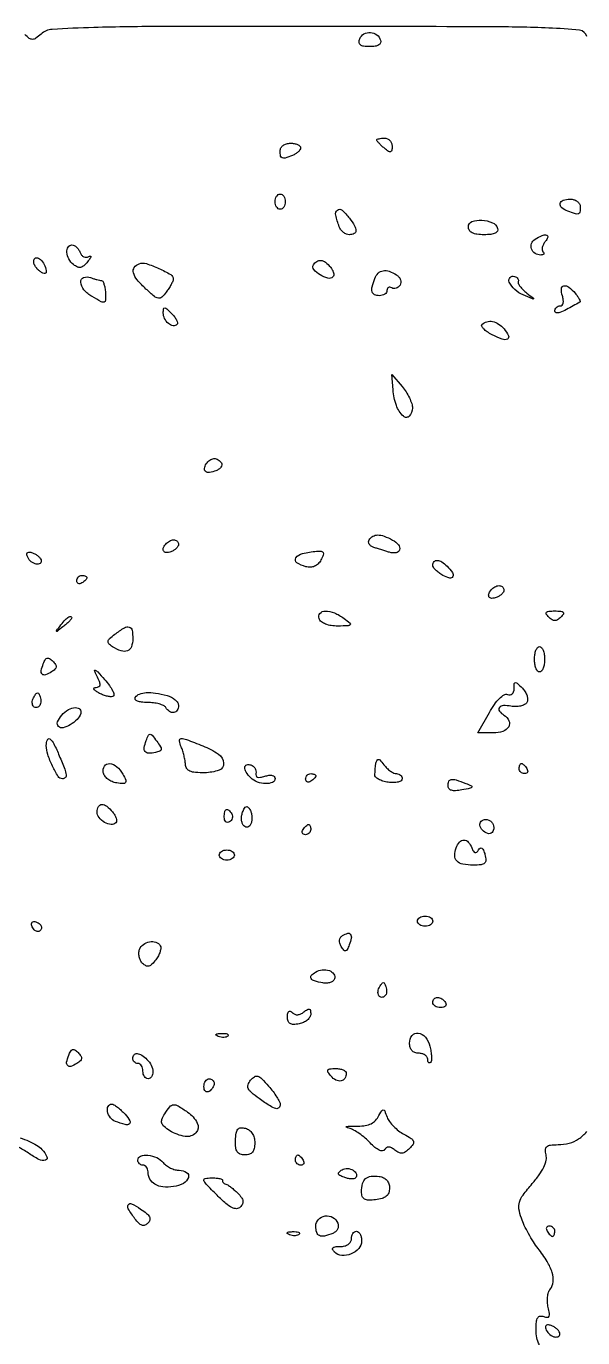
# Model space of a CAD drawing. Extents: x 0 to 4160, y 0 to 3120.
# Drawn here: x 288.1 to 397.5, y 2862.1 to 3120 of the extents above; entities that cross this region are included whole.
import ezdxf

# ---------------------------------------------------------------- set-up
doc = ezdxf.new("R2010")
doc.units = 0

msp = doc.modelspace()

# ---------------------------------------------------------------- linework, layer by layer
for points in [[(4159.499279, 606.274193, 0.000001), (4159.667734, 974.478125, 0.000057)], [(757.647081, 3119.740147, 0.000002), (520.492565, 3119.487217, 0.4139)], [(1964.75, 0.149832, 0.000016), (2717.930904, 0.232101, 0.000028), (3351.473438, 0.357111)], [(398.301344, 3117.95566, 0.310197), (396.860088, 3119.203125, 0.01851), (390.815904, 3119.65644, 0.008663), (379.27795, 3119.893212, 0.000543), (345.233925, 3119.964909, 0.000777), (315.065178, 3119.94879, 0.0064), (301.333048, 3119.744341, 0.008011), (293.160237, 3119.386891, 0.170585), (290.957815, 3118.461823, -0.028406), (289.950752, 3117.649502, -0.148395), (289.283684, 3117.423003, -0.167393), (288.648092, 3117.618933, -0.038686), (287.784796, 3118.358061, 0.174271)], [(414.139754, 3119.745802, 0.000526), (399.475094, 3119.484155, 0.408691)], [(388.963172, 2860.679389, -0.066626), (388.475414, 2862.067971, -0.052556), (388.31665, 2863.654659, -0.02185), (388.39184, 2865.18847, -0.109646), (388.653352, 2866.001796, -0.229779), (389.124126, 2866.31671, -0.126737), (389.827406, 2866.235989, 0.072119), (390.526179, 2866.077954, 0.308022), (390.878361, 2866.279212, 0.15741), (390.959027, 2866.844405, 0.021325), (390.702591, 2868.029294, -0.048596), (390.542863, 2869.02754, -0.044415), (390.571226, 2870.069106, -0.047259), (390.769865, 2870.999036, -0.097263), (391.124469, 2871.649976, 0.157205), (391.684072, 2873.047522, 0.09091), (391.479226, 2874.86375, 0.06346), (390.491901, 2877.072371, 0.030031), (388.708785, 2879.63902, -0.02447), (387.784733, 2880.938062, -0.015597), (386.83403, 2882.530674, -0.015669), (385.99747, 2884.154793, -0.027938), (385.428339, 2885.545497, -0.041673), (384.952547, 2887.414408, -0.118178), (385.04503, 2888.747272, -0.086348), (385.759648, 2890.130685, -0.015935), (387.573013, 2892.36878, 0.023624), (388.929833, 2894.097047, 0.043428), (389.835834, 2895.63792, 0.055754), (390.296264, 2896.967641, 0.120002), (390.278043, 2898.044766, -0.064167), (390.149273, 2899.04829, -0.220857), (390.4191, 2899.628538, -0.147896), (391.138036, 2899.938556, -0.025598), (392.633369, 2900.031803, 0.061985), (394.832872, 2900.330344, 0.081548), (396.67795, 2901.157528, 0.07488), (398.272824, 2902.595393, 0.043736)], [(286.827394, 2901.349127, -0.032177), (288.57194, 2900.71896, -0.033534), (290.097473, 2899.928604, -0.069039), (291.138402, 2899.081818, -0.06951), (292.128735, 2897.668568, -0.478665), (291.829123, 2896.99844, -0.184364), (290.540653, 2897.137021, -0.034669), (288.472506, 2898.379789, 0.048009), (286.366126, 2899.570356, 0.072734)]]:
    msp.add_lwpolyline(points, format="xyb")
for points in [[(357.750467, 3117.25, -0.181034), (357.731522, 3116.735053, -0.162999), (357.37908, 3116.331683, -0.095233), (356.662822, 3116.078616, -0.037451), (355.614718, 3116, -0.03049), (354.406306, 3116.073758, -0.137743), (353.760503, 3116.343522, -0.226791), (353.526046, 3116.822377, -0.094197), (353.657212, 3117.549092, -0.173757), (354.457583, 3118.479349, -0.148367), (355.725719, 3118.76512, -0.141168), (356.986166, 3118.300127, -0.155095)], [(342, 3096.106989, -0.144282), (341.886229, 3095.720929, -0.059761), (341.53535, 3095.297997, -0.052351), (341.023355, 3094.905323, -0.045844), (340.418213, 3094.606989, -0.013436), (338.951151, 3094.0888, -0.168163), (338.370956, 3094.100721, -0.274596), (338.075161, 3094.465711, -0.036287), (338, 3095.5, -0.130775), (338.153209, 3096.075754, -0.10214), (338.583333, 3096.5625, -0.08892), (339.230589, 3096.888136, -0.072314), (340, 3097, -0.042713), (340.765672, 3096.934472, -0.06238), (341.4125, 3096.737678, -0.081888), (341.850784, 3096.448422, -0.208972)], [(360, 3096.377555, -0.035496), (359.942264, 3095.565314, -0.304492), (359.71069, 3095.308142, -0.217533), (359.310961, 3095.381629, -0.020633), (358.5, 3096, -0.013852), (357.925446, 3096.504355, -0.019119), (357.440625, 3096.99011, -0.016008), (357.074552, 3097.412416, -0.172217), (357, 3097.622445, -0.294983), (357.09443, 3097.768578, -0.044235), (357.440625, 3097.889093, -0.037907), (357.92515, 3097.972666, -0.023761), (358.5, 3098, -0.107348), (359.072293, 3097.875699, -0.099536), (359.559375, 3097.523407, -0.095788), (359.885941, 3096.996941, -0.091307)], [(339, 3085.5, -0.064853), (338.925306, 3084.926543, -0.082425), (338.70625, 3084.440625, -0.098894), (338.381354, 3084.115568, -0.148195), (338, 3084, -0.148195), (337.618646, 3084.115568, -0.098894), (337.29375, 3084.440625, -0.082425), (337.074694, 3084.926543, -0.064853), (337, 3085.5, -0.064853), (337.074694, 3086.073457, -0.082425), (337.29375, 3086.559375, -0.098894), (337.618646, 3086.884432, -0.148195), (338, 3087, -0.148195), (338.381354, 3086.884432, -0.098894), (338.70625, 3086.559375, -0.082425), (338.925306, 3086.073457, -0.064853)], [(397, 3084.5, -0.036287), (396.924839, 3083.465711, -0.274596), (396.629044, 3083.100721, -0.168163), (396.048849, 3083.0888, -0.013436), (394.581787, 3083.606989, -0.07847), (393.365442, 3084.308319, -0.272501), (393.058901, 3085.125027, -0.276633), (393.624395, 3085.779244, -0.07973), (395, 3086, -0.072314), (395.769411, 3085.888136, -0.08892), (396.416667, 3085.5625, -0.10214), (396.846791, 3085.075754, -0.130775)], [(351.607954, 3082.25, -0.026643), (352.632615, 3080.739427, -0.136604), (352.901387, 3079.772906, -0.289475), (352.546588, 3079.211794, -0.111308), (351.606989, 3079, -0.100912), (351.029105, 3079.11783, -0.066819), (350.444872, 3079.46465, -0.063449), (349.943098, 3079.977066, -0.070559), (349.606989, 3080.581787, -0.036281), (348.919787, 3082.852479, -0.281389), (349.260908, 3083.857397, -0.375164), (350.159909, 3083.836831, -0.045228)], [(380.756214, 3080.25, -0.207898), (380.706976, 3079.720281, -0.158998), (380.277648, 3079.318071, -0.081936), (379.405844, 3079.073095, -0.027614), (378.083333, 3079, -0.031385), (376.68406, 3079.087919, -0.086351), (375.742098, 3079.377007, -0.135698), (375.20029, 3079.871527, -0.14124), (375, 3080.566422, -0.317368), (375.709897, 3081.572184, -0.09944), (377.639141, 3081.850578, -0.086126), (379.724191, 3081.369535, -0.217054)], [(390.131121, 3077.657991, 0.050768), (389.753708, 3077.095866, 0.066538), (389.537806, 3076.516912, 0.082297), (389.507446, 3076.010146, 0.171918), (389.675343, 3075.657991, -0.103637), (389.839103, 3075.407417, -0.247848), (389.814676, 3075.193285, -0.183502), (389.604161, 3075.046669, -0.061422), (389.225684, 3075, -0.1454), (388.11941, 3075.328652, -0.164156), (387.435423, 3076.195846, -0.175641), (387.441041, 3077.253888, -0.164753), (388.121885, 3078.096491, -0.033781), (389.503814, 3078.846198, -0.162511), (390.381622, 3078.940778, -0.450779), (390.617898, 3078.517299, -0.088893)], [(298.63617, 3075.505744, 0.083315), (298.941896, 3074.987113, 0.108522), (299.37754, 3074.652001, 0.121752), (299.873767, 3074.552862, 0.124312), (300.354785, 3074.697702, -0.110975), (300.65621, 3074.797186, -0.513542), (300.757431, 3074.681706, -0.096144), (300.587332, 3074.301674, -0.017262), (300.117321, 3073.679627, -0.04034), (299.371251, 3072.898154, -0.131685), (298.737911, 3072.579562, -0.158637), (298.103051, 3072.649965, -0.067007), (297.367321, 3073.110114, -0.093511), (296.444425, 3074.224699, -0.105126), (296.039507, 3075.554239, -0.159261), (296.278515, 3076.5763, -0.262065), (297.031385, 3077, -0.12375), (297.46833, 3076.890174, -0.064401), (297.928237, 3076.561062, -0.05796), (298.340164, 3076.077191, -0.055823)], [(291.984687, 3071.627555, -0.283253), (291.856337, 3071.410738, -0.183511), (291.558111, 3071.374393, -0.080259), (291.08224, 3071.576647, -0.032677), (290.51101, 3071.990862, -0.057015), (289.987251, 3072.537349, -0.069165), (289.639771, 3073.155439, -0.082132), (289.513493, 3073.747486, -0.151089), (289.63601, 3074.22007, -0.340302), (290.238157, 3074.447548, -0.135799), (291.031433, 3073.944928, -0.085041), (291.727804, 3072.849874, -0.095083)], [(316.968197, 3070.22432, -0.097034), (316.874085, 3069.835272, -0.018634), (316.545037, 3069.184388, -0.019213), (316.096851, 3068.443031, -0.016663), (315.572313, 3067.701257, -0.040913), (314.686084, 3066.712173, -0.232058), (314.030111, 3066.507555, -0.137307), (313.250424, 3066.86192, -0.011979), (311.604116, 3068.315928, -0.030048), (309.870315, 3070.128072, -0.109661), (309.133294, 3071.527383, -0.221015), (309.308563, 3072.55642, -0.157341), (310.25, 3073.279461, -0.163172), (311.67888, 3073.307068, -0.030666), (314.154739, 3072.359601, -0.02766), (316.469783, 3071.148153, -0.276021)], [(347.868879, 3072.657991, -0.047984), (348.249061, 3072.098482, -0.064106), (348.472529, 3071.527247, -0.079974), (348.514905, 3071.031394, -0.179657), (348.359841, 3070.693174, -0.270227), (347.38479, 3070.436345, -0.070494), (345.840287, 3071.109563, -0.075203), (344.605191, 3072.153951, -0.329259), (344.531009, 3073.050173, -0.109358), (345.214004, 3073.752529, -0.176417), (346.016768, 3073.942425, -0.135441), (346.914595, 3073.577348, -0.055714)], [(302.831787, 3069.999294, -0.269126), (303.098801, 3069.843974, -0.048269), (303.344042, 3069.297292, -0.040648), (303.536161, 3068.525521, -0.02633), (303.63729, 3067.610491, -0.019374), (303.665044, 3066.125094, -0.325436), (303.384433, 3065.755442, -0.19762), (302.817197, 3065.811199, -0.008207), (300.997377, 3066.81629, -0.08642), (299.402642, 3068.141717, -0.158433), (298.765604, 3069.688415, -0.33732), (299.33695, 3070.571557, -0.179984), (300.71083, 3070.557471, 0.013673), (301.316035, 3070.344024, 0.013597), (301.933118, 3070.16355, 0.013561), (302.480365, 3070.035291, 0.050553)], [(360.878115, 3071.096491, -0.079679), (361.351895, 3070.6779, -0.090282), (361.646603, 3070.148633, -0.09954), (361.719013, 3069.592882, -0.121774), (361.559017, 3069.095492, -0.081097), (361.222367, 3068.708086, -0.091814), (360.793158, 3068.467763, -0.10071), (360.339581, 3068.410046, -0.120427), (359.930902, 3068.542705, 0.090666), (359.57557, 3068.681645, 0.169366), (359.273452, 3068.637945, 0.176081), (359.071817, 3068.418448, 0.098926), (359, 3068.059017, -0.140337), (358.884374, 3067.655173, -0.099915), (358.559375, 3067.311086, -0.085131), (358.073318, 3067.079345, -0.06887), (357.5, 3067, -0.108648), (356.560121, 3067.206672, -0.224239), (356.088171, 3067.770736, -0.127066), (356.085385, 3068.779791, -0.029106), (356.606989, 3070.418213, -0.106579), (357.270523, 3071.433715, -0.156813), (358.214157, 3071.911367, -0.124926), (359.428677, 3071.800449, -0.056302)], [(384.825, 3069.768047, 0.230817), (384.828261, 3069.404039, 0.044819), (385.182969, 3068.828374, 0.039376), (385.757697, 3068.173771, 0.027347), (386.5, 3067.526796, -0.002131), (387.817083, 3066.490881, -0.546047), (387.804804, 3066.367941, -0.221217), (387.595071, 3066.360339, -0.001286), (385.75, 3067.144264, -0.086036), (384.131617, 3068.195317, -0.098917), (383.05389, 3069.686031, -0.300812), (383.194015, 3070.579145, -0.296377), (384.075, 3070.808333, -0.065289), (384.461793, 3070.620468, -0.091154), (384.73875, 3070.354937, -0.113753), (384.864549, 3070.055828, -0.155311)], [(396.020056, 3067.475834, -0.02129), (396.476799, 3066.875205, -0.03629), (396.798127, 3066.333053, -0.043526), (396.965479, 3065.908497, -0.347327), (396.892501, 3065.725834, -0.005962), (394.31792, 3064.285077, -0.039421), (392.972285, 3063.685018, -0.136097), (392.289696, 3063.637069, -0.356663), (392, 3063.991526, -0.104992), (392.081701, 3064.376317, -0.099157), (392.313545, 3064.703761, -0.096436), (392.659938, 3064.923229, -0.093387), (393.067388, 3065, 0.20676), (393.433385, 3065.158106, 0.136392), (393.649865, 3065.569758, 0.086344), (393.676008, 3066.210739, 0.043987), (393.5, 3067, -0.083822), (393.309022, 3068.354432, -0.352893), (393.804763, 3068.936262, -0.218848), (394.781566, 3068.692786, -0.050766)], [(317.685579, 3061.352245, -0.244713), (316.922268, 3061.111598, -0.133007), (316.008963, 3061.540504, -0.102823), (315.26422, 3062.495435, -0.11486), (315, 3063.630446, -0.0371), (315.057759, 3064.407793, -0.390233), (315.285254, 3064.591138, -0.170876), (315.682576, 3064.421157, -0.010666), (316.619048, 3063.52381, -0.032396), (317.199026, 3062.863378, -0.049874), (317.600198, 3062.218055, -0.064316), (317.783911, 3061.678321, -0.251356)], [(382.020056, 3060.475834, -0.057245), (382.892193, 3059.13989, -0.417601), (382.670572, 3058.486867, -0.206971), (381.647999, 3058.441575, -0.028674), (379.663915, 3059.330582, -0.028193), (378.700778, 3059.901324, -0.050798), (377.995289, 3060.486956, -0.076083), (377.626618, 3060.998397, -0.325325), (377.681801, 3061.348467, -0.132444), (378.625292, 3061.891237, -0.114797), (379.769315, 3061.925677, -0.097842), (380.959247, 3061.431587, -0.072488)], [(364, 3044.889216, -0.188467), (363.38928, 3043.32654, -0.417815), (362.234231, 3043.287103, -0.118536), (360.839873, 3045.42738, -0.065231), (360.181207, 3048.5), (359.937997, 3051.5), (361.968999, 3049.139216, -0.034945), (362.74629, 3048.09651, -0.031242), (363.403393, 3046.916955, -0.032605), (363.858352, 3045.779901, -0.07902)], [(326.435239, 3034.104785, -0.176398), (326.516149, 3033.714419, -0.118962), (326.345007, 3033.287969, -0.088757), (325.936706, 3032.887837, -0.058024), (325.351128, 3032.581246, -0.051066), (324.098343, 3032.242116, -0.198234), (323.331179, 3032.420991, -0.293297), (323.097236, 3033.007154, -0.090929), (323.458881, 3033.933469, -0.098146), (324.141115, 3034.666913, -0.143063), (324.967766, 3034.960907, -0.153127), (325.781683, 3034.756199, -0.117266)], [(318, 3018.106989, -0.13875), (317.891374, 3017.723081, -0.061199), (317.559375, 3017.307216, -0.053891), (317.073796, 3016.924763, -0.048303), (316.5, 3016.638374, -0.096999), (315.579788, 3016.477556, -0.280386), (315.056232, 3016.811011, -0.235886), (315.060596, 3017.497758, -0.0791), (315.666667, 3018.333333, -0.091378), (316.407226, 3018.843408, -0.130128), (317.19172, 3018.971699, -0.180985), (317.767855, 3018.689978, -0.191777)], [(360.09375, 3018.949827, -0.093205), (361.234908, 3018.032159, -0.245271), (361.463707, 3017.039836, -0.301697), (360.793193, 3016.439378, -0.111886), (359.467975, 3016.543674, -0.000335), (358.793185, 3016.753932, -0.000187), (357.971974, 3017.010755, -0.000187), (357.141716, 3017.271089, -0.000303), (356.436618, 3017.492937, -0.070542), (355.885477, 3017.756648, -0.106245), (355.515309, 3018.136899, -0.132844), (355.382954, 3018.570712, -0.147444), (355.495635, 3018.992937, -0.123514), (356.220711, 3019.698048, -0.134562), (357.169479, 3019.948553, -0.089051), (358.425632, 3019.710865, -0.031699)], [(291, 3014.809678, -0.310331), (290.626672, 3014.266106, -0.180578), (289.801325, 3014.257968, -0.106345), (288.819479, 3014.872631, -0.120025), (288.22894, 3015.81318, -0.108271), (288.181849, 3016.25556, -0.257062), (288.366128, 3016.517614, -0.161356), (288.780247, 3016.573751, -0.045328), (289.41644, 3016.393691, -0.049992), (290.022161, 3016.088813, -0.054888), (290.534829, 3015.677724, -0.062067), (290.884859, 3015.227906, -0.13514)], [(346.015092, 3015.028199, -0.070083), (345.458837, 3014.267414, -0.096519), (344.765123, 3013.785569, -0.096893), (343.943377, 3013.60055, -0.071134), (343.013088, 3013.706828, -0.084699), (341.273129, 3014.493828, -0.42001), (341.098675, 3015.443061, -0.184218), (342.391993, 3016.314504, -0.038366), (345.14617, 3016.736057, -0.038535), (346.078064, 3016.734338, -0.261015), (346.447367, 3016.487329, -0.216306), (346.469049, 3016.001484, -0.027494)], [(370.8, 3013.8, -0.042266), (371.854217, 3012.550717, -0.264593), (371.933823, 3011.750105, -0.370985), (371.335301, 3011.466811, -0.055804), (370, 3012, -0.034718), (369.234579, 3012.480738, -0.040999), (368.5875, 3013.039362, -0.045472), (368.136208, 3013.590863, -0.149836), (368, 3014.035184, -0.181623), (368.254424, 3014.712498, -0.23835), (368.857814, 3014.956423, -0.125552), (369.770271, 3014.640214, -0.050544)], [(300, 3011.559017, -0.151918), (299.934461, 3011.34829, -0.038439), (299.70625, 3011.066025, -0.035638), (299.382774, 3010.768994, -0.029505), (299, 3010.5, -0.082592), (298.6179, 3010.343488, -0.161196), (298.29375, 3010.3746, -0.182303), (298.078288, 3010.586039, -0.108972), (298, 3010.940983, -0.093332), (298.076123, 3011.345238, -0.09642), (298.29375, 3011.688914, -0.099167), (298.618444, 3011.918938, -0.105053), (299, 3012, -0.042167), (299.382849, 3011.967655, -0.061769), (299.70625, 3011.870461, -0.081139), (299.92554, 3011.727648, -0.210953)], [(382, 3009.106989, -0.13875), (381.891374, 3008.723081, -0.061199), (381.559375, 3008.307216, -0.053891), (381.073796, 3007.924763, -0.048303), (380.5, 3007.638374, -0.096999), (379.579788, 3007.477556, -0.280386), (379.056232, 3007.811011, -0.235886), (379.060596, 3008.497758, -0.0791), (379.666667, 3009.333333, -0.091378), (380.407226, 3009.843408, -0.130128), (381.19172, 3009.971699, -0.180985), (381.767855, 3009.689978, -0.191777)], [(297, 3003.622445, -0.184603), (296.91885, 3003.410139, -0.013803), (296.485937, 3002.952641, -0.017649), (295.920402, 3002.425681, -0.012436), (295.25, 3001.872445, -0.001576), (294.120493, 3000.99236, -0.377591), (294, 3001, -0.377591), (293.99236, 3001.120493, -0.001576), (294.872445, 3002.25, -0.017685), (295.76332, 3003.306759, -0.065617), (296.426111, 3003.869516, -0.241985), (296.806605, 3003.90695, -0.307699)], [(350.55887, 3003.531803, -0.012269), (351.733088, 3002.59751, -0.408039), (351.765618, 3002.271088, -0.219059), (351.373712, 3002.074969, -0.005641), (349.356989, 3002.031803, -0.038877), (348.036349, 3002.121211, -0.057745), (346.917398, 3002.419685, -0.071209), (346.089918, 3002.891507, -0.136844), (345.638374, 3003.5, -0.275425), (345.813479, 3004.513317, -0.217248), (346.842768, 3004.990753, -0.101876), (348.658116, 3004.629208, -0.06206)], [(393.2, 3003.8, -0.049631), (392.547259, 3003.265408, -0.147822), (392, 3003.1, -0.147822), (391.452741, 3003.265408, -0.049631), (390.8, 3003.8, -0.051663), (390.313616, 3004.398813, -0.354955), (390.35, 3004.75, -0.180052), (390.800928, 3004.95632, -0.018208), (392, 3005, -0.018208), (393.199072, 3004.95632, -0.180052), (393.65, 3004.75, -0.354955), (393.686384, 3004.398813, -0.051663)], [(309, 2999.5, -0.084675), (308.735261, 2997.947934, -0.220587), (307.963771, 2997.155668, -0.178593), (306.717538, 2997.141952, -0.055381), (305.004871, 2997.975828, -0.051114), (304.279743, 2998.545479, -0.256368), (304.132108, 2999.021328, -0.162341), (304.44066, 2999.556544, -0.019711), (305.504871, 3000.428712, -0.023324), (307.349644, 3001.692109, -0.206242), (308.304255, 3001.833522, -0.293411), (308.852783, 3001.233122, -0.042395)], [(390, 2995.5, -0.038131), (389.926884, 2994.542644, -0.057076), (389.70625, 2993.734375, -0.074992), (389.382936, 2993.182831, -0.226478), (389, 2993, -0.226478), (388.617064, 2993.182831, -0.074992), (388.29375, 2993.734375, -0.057076), (388.073116, 2994.542644, -0.038131), (388, 2995.5, -0.038131), (388.073116, 2996.457356, -0.057076), (388.29375, 2997.265625, -0.074992), (388.617064, 2997.817169, -0.226478), (389, 2998, -0.226478), (389.382936, 2997.817169, -0.074992), (389.70625, 2997.265625, -0.057076), (389.926884, 2996.457356, -0.038131)], [(293.020601, 2993.012732, -0.048629), (291.839215, 2992.432713, -0.294228), (291.203297, 2992.570311, -0.253429), (291.002521, 2993.24561, -0.039769), (291.409244, 2994.624089, -0.038733), (291.79429, 2995.433906, -0.199297), (292.179833, 2995.730724, -0.218645), (292.637657, 2995.653144, -0.04679), (293.274423, 2995.125577, -0.04719), (293.809399, 2994.478819, -0.181023), (293.930789, 2993.979768, -0.179862), (293.694892, 2993.521604, -0.04649)], [(305.100772, 2988.200257, -0.103841), (304.583067, 2988.140557, -0.037836), (303.851439, 2988.264464, -0.035527), (303.047437, 2988.525935, -0.035416), (302.287676, 2988.898817, -0.025971), (301.643953, 2989.319629, -0.125938), (301.368613, 2989.653696, -0.387352), (301.435609, 2989.870015, -0.127608), (301.785184, 2989.969591, 0.114633), (302.339243, 2990.112204, 0.261485), (302.567777, 2990.461721, 0.114993), (302.46364, 2991.10126, 0.018837), (301.939493, 2992.25, -0.020462), (301.490381, 2993.242819, -0.684083), (301.626778, 2993.371105, -0.095037), (302.108275, 2993.016585, -0.004489), (303.467405, 2991.521032, -0.023587), (304.414219, 2990.353778, -0.044333), (305.043956, 2989.31673, -0.066771), (305.302755, 2988.545534, -0.376253)], [(386.501107, 2987.001792, -0.135118), (386.045999, 2986.578993, -0.062239), (385.281689, 2986.295064, -0.055032), (384.348785, 2986.181237, -0.050128), (383.382783, 2986.267158, 0.054602), (381.887249, 2986.386736, 0.222967), (381.095032, 2985.986242, 0.347406), (381.098295, 2985.299588, 0.086149), (382, 2984.5, -0.142254), (382.982061, 2983.412755, -0.251303), (382.934483, 2982.235993, -0.177778), (381.811292, 2981.316327, -0.08375), (379.936015, 2981), (376.872031, 2981), (379.136951, 2985.029882, -0.024998), (380.1371, 2986.618011, -0.044526), (381.132664, 2987.797593, -0.057985), (382.028004, 2988.499618, -0.232965), (382.700936, 2988.561267, 0.11798), (383.21059, 2988.493841, 0.160333), (383.631073, 2988.682274, 0.134693), (383.90639, 2989.117764, 0.074132), (384, 2989.745671, -0.02113), (384.041146, 2990.71886, -0.378232), (384.25, 2990.918596, -0.200563), (384.610972, 2990.784374, -0.008383), (385.618324, 2989.810247, -0.056156), (386.182487, 2989.102817, -0.064202), (386.545201, 2988.317704, -0.074178), (386.662, 2987.577324, -0.141421)], [(290.604167, 2986.270833, -0.198339), (289.941134, 2985.995338, -0.274516), (289.399603, 2986.315272, -0.160291), (289.239822, 2987.176395, -0.105175), (289.582949, 2988.134215, -0.024362), (290.012891, 2988.759582, -0.233206), (290.294341, 2988.899578, -0.286646), (290.536207, 2988.749629, -0.033951), (290.787251, 2988.138246, -0.052621), (290.903448, 2987.610215, -0.052345), (290.907167, 2987.068604, -0.057227), (290.805016, 2986.594136, -0.115259)], [(315.75, 2988.369714, -0.053959), (316.610527, 2988.036293, -0.061522), (317.339063, 2987.537497, -0.070954), (317.83367, 2986.957242, -0.141996), (318, 2986.383369, -0.137924), (317.745432, 2985.478067, -0.2211), (317.089399, 2985.041319, -0.188101), (316.240442, 2985.230891, -0.106821), (315.5, 2986, 0.148232), (315.062795, 2986.385708, 0.039751), (314.182263, 2986.70625, 0.036649), (313.075702, 2986.926413, 0.030793), (311.881966, 2987, -0.02871), (310.723577, 2987.066569, -0.070785), (309.901638, 2987.281831, -0.147963), (309.506288, 2987.608973, -0.292787), (309.5, 2988, -0.165978), (310.298849, 2988.656991, -0.075197), (311.640523, 2988.941831, -0.053808), (313.469167, 2988.853206, -0.026481)], [(298.773814, 2984.821443, -0.117296), (298.048683, 2983.652606, -0.063051), (296.696904, 2982.611988, -0.06813), (295.283364, 2982.024196, -0.266939), (294.405463, 2982.261204, -0.301128), (294.218772, 2983.180214, -0.084858), (295.02718, 2984.487362, -0.073123), (296.364472, 2985.617466, -0.13981), (297.705778, 2986, -0.0839), (298.233921, 2985.910749, -0.125588), (298.62213, 2985.653799, -0.143081), (298.808425, 2985.270111, -0.122996)], [(294.551027, 2976.532119, -0.005709), (295.620806, 2973.887278, -0.059887), (295.913124, 2972.758078, -0.239545), (295.727611, 2972.227827, -0.193362), (295.160515, 2972, -0.258972), (294.327364, 2972.462547, -0.026865), (293.206044, 2974.498338, -0.032604), (292.285891, 2976.771963, -0.080013), (292, 2978.547053, -0.089609), (292.205222, 2979.682954, -0.508544), (292.70436, 2979.822383, -0.110808), (293.492127, 2978.851321, -0.016268)], [(313.471845, 2977.161603, -0.050241), (312.121177, 2977.019946, -0.231262), (311.432678, 2977.352898, -0.216823), (311.245625, 2978.121278, -0.044571), (311.637288, 2979.497171, -0.020458), (312.093014, 2980.553446, -0.302245), (312.423547, 2980.749578, -0.21333), (312.820071, 2980.547233, -0.011196), (313.710941, 2979.390299, -0.017551), (314.451038, 2978.30549, -0.169207), (314.575537, 2977.769834, -0.275365), (314.311716, 2977.418646, -0.046084)], [(322.768779, 2978.475839, -0.054649), (325.851277, 2976.832466, -0.229182), (326.868141, 2975.061512, -0.336713), (325.972755, 2973.691686, -0.082305), (323.143331, 2973.182542, -0.021814), (321.317447, 2973.237008, -0.08368), (320.217127, 2973.506756, -0.149367), (319.609137, 2974.022952, -0.133014), (319.358837, 2974.815637, 0.031277), (319.278418, 2975.58678, 0.017072), (319.088823, 2976.519281, 0.016955), (318.830601, 2977.457292, 0.02578), (318.537563, 2978.25, -0.058339), (318.173825, 2979.472971, -0.449579), (318.503032, 2979.886406, -0.103575), (319.54845, 2979.7251, -0.005276)], [(307.042684, 2972.920245, -0.019178), (307.631146, 2971.711446, -0.260021), (307.586675, 2971.240162, -0.263567), (307.163511, 2971.034432, -0.019613), (305.838083, 2971.170245, -0.066817), (304.927126, 2971.427041, -0.064336), (304.103264, 2971.917197, -0.069358), (303.487149, 2972.556272, -0.110516), (303.186892, 2973.25, -0.195218), (303.434849, 2974.490724, -0.274949), (304.425522, 2974.970891, -0.155487), (305.869902, 2974.370714, -0.094549)], [(333.22488, 2973.049639, 0.147304), (333.255845, 2972.589527, 0.229568), (333.538487, 2972.321007, 0.120104), (334.108484, 2972.281385, 0.034431), (334.97488, 2972.492027, -0.042833), (335.778236, 2972.673124, -0.08591), (336.426225, 2972.650245, -0.137206), (336.840578, 2972.434844, -0.207579), (337, 2972.067388, -0.297866), (336.494558, 2971.294225, -0.110554), (335.157782, 2971.03354, -0.083501), (333.503001, 2971.359062, -0.106537), (332.2, 2972.2, -0.053978), (331.309161, 2973.307164, -0.148484), (331.039993, 2974.261585, -0.33233), (331.415191, 2974.743403, -0.155977), (332.25, 2974.708333, -0.088133), (332.706592, 2974.442489, -0.084292), (333.051996, 2974.03203, -0.086963), (333.234973, 2973.542744, -0.10278)], [(360.860243, 2973, -0.089547), (361.295392, 2972.921437, -0.095198), (361.665196, 2972.696201, -0.099825), (361.912613, 2972.360346, -0.109416), (362, 2971.96579, -0.258543), (361.795937, 2971.597529, -0.080473), (361.192187, 2971.343559, -0.057447), (360.303625, 2971.233876, -0.035309), (359.25, 2971.299854, -0.040126), (358.204477, 2971.526346, -0.057878), (357.337188, 2971.902441, -0.074489), (356.762957, 2972.360658, -0.211615), (356.6, 2972.834064, -0.008548), (356.829235, 2975.059279, -0.159391), (357.123214, 2975.690471, -0.422775), (357.560833, 2975.698712, -0.035102), (358.392046, 2974.75, 0.037549), (358.984545, 2974.080377, 0.038672), (359.66506, 2973.514062, 0.04167), (360.329883, 2973.121433, 0.11302)], [(386.5, 2974, -0.082592), (386.656512, 2973.6179, -0.161196), (386.6254, 2973.29375, -0.182303), (386.413961, 2973.078288, -0.108972), (386.059017, 2973, -0.093332), (385.654762, 2973.076123, -0.09642), (385.311086, 2973.29375, -0.099167), (385.081062, 2973.618444, -0.105053), (385, 2974, -0.042167), (385.032345, 2974.382849, -0.061769), (385.129539, 2974.70625, -0.081139), (385.272352, 2974.92554, -0.210953), (385.440983, 2975, -0.151918), (385.65171, 2974.934461, -0.038439), (385.933975, 2974.70625, -0.035638), (386.231006, 2974.382774, -0.029505)], [(345, 2972.559017, -0.151918), (344.934461, 2972.34829, -0.038439), (344.70625, 2972.066025, -0.035638), (344.382774, 2971.768994, -0.029505), (344, 2971.5, -0.082592), (343.6179, 2971.343488, -0.161196), (343.29375, 2971.3746, -0.182303), (343.078288, 2971.586039, -0.108972), (343, 2971.940983, -0.093332), (343.076123, 2972.345238, -0.09642), (343.29375, 2972.688914, -0.099167), (343.618444, 2972.918938, -0.105053), (344, 2973, -0.042167), (344.382849, 2972.967655, -0.061769), (344.70625, 2972.870461, -0.081139), (344.92554, 2972.727648, -0.210953)], [(374.472047, 2971.088739, -0.013845), (375.596475, 2970.613015, -0.44332), (375.677385, 2970.358937, -0.210906), (375.366289, 2970.132683, -0.00605), (373.722047, 2969.797696, -0.029267), (372.481467, 2969.635044, -0.093142), (371.654328, 2969.729664, -0.164572), (371.181241, 2970.071614, -0.155923), (371, 2970.638672, -0.099829), (371.172188, 2971.492497, -0.267064), (371.648182, 2971.854991, -0.111566), (372.575624, 2971.768203, -0.01426)], [(305.020056, 2965.475834, -0.040496), (305.460279, 2964.848348, -0.056836), (305.737358, 2964.223326, -0.071749), (305.823237, 2963.692776, -0.203393), (305.685629, 2963.352295, -0.225089), (304.733302, 2963.012634, -0.105651), (303.458793, 2963.421904, -0.097194), (302.382057, 2964.356827, -0.167027), (302, 2965.468615, -0.11527), (302.248692, 2966.533014, -0.284674), (302.901669, 2966.939734, -0.170976), (303.876957, 2966.598808, -0.050821)], [(332.274697, 2963.273466, -0.070653), (331.994419, 2962.769417, -0.146846), (331.634508, 2962.506649, -0.174847), (331.234454, 2962.509515, -0.108431), (330.834435, 2962.765565, -0.114206), (330.539193, 2963.238614, -0.06126), (330.396194, 2963.915565, -0.056147), (330.416353, 2964.680024, -0.057029), (330.606381, 2965.416628, -0.030008), (330.968058, 2966.212787, -0.188528), (331.29985, 2966.498959, -0.284711), (331.645957, 2966.423119, -0.06177), (332.046643, 2965.92453, -0.070016), (332.301044, 2965.345191, -0.047074), (332.430565, 2964.632975, -0.046831), (332.424891, 2963.903862, -0.066355)], [(328.457295, 2965.069098, -0.108373), (328.598899, 2964.665803, -0.099685), (328.565079, 2964.22714, -0.095498), (328.360589, 2963.820631, -0.090427), (328.016312, 2963.510081, -0.136093), (327.63036, 2963.397824, -0.190788), (327.298542, 2963.524436, -0.140899), (327.074611, 2963.890269, -0.067432), (327, 2964.440983, -0.039415), (327.085158, 2965.519563, -0.25701), (327.407182, 2965.933879, -0.315493), (327.86686, 2965.838655, -0.050477)], [(380, 2962.416667, -0.077096), (379.910766, 2961.841384, -0.119977), (379.651172, 2961.414714, -0.144529), (379.264262, 2961.204183, -0.134046), (378.8125, 2961.229167, -0.113253), (377.749304, 2961.877068, -0.165501), (377.257027, 2962.846361, -0.244413), (377.540134, 2963.653027, -0.190724), (378.416667, 2964, -0.099038), (379.020927, 2963.879125, -0.097945), (379.534896, 2963.534896, -0.097945), (379.879125, 2963.020927, -0.099038)], [(344, 2962, -0.105053), (343.918938, 2961.618444, -0.099167), (343.688914, 2961.29375, -0.09642), (343.345238, 2961.076123, -0.093332), (342.940983, 2961, -0.108972), (342.586039, 2961.078288, -0.182303), (342.3746, 2961.29375, -0.161196), (342.343488, 2961.6179, -0.082592), (342.5, 2962, -0.029505), (342.768994, 2962.382774, -0.035638), (343.066025, 2962.70625, -0.038439), (343.34829, 2962.934461, -0.151918), (343.559017, 2963, -0.210953), (343.727648, 2962.92554, -0.081139), (343.870461, 2962.70625, -0.061769), (343.967655, 2962.382849, -0.042167)], [(375.670548, 2958.416154, 0.03636), (375.99038, 2957.735191, 0.191338), (376.305235, 2957.480107, 0.269549), (376.634941, 2957.555145, 0.066814), (377.000426, 2958.000689, -0.113449), (377.345884, 2958.350241, -0.306963), (377.677428, 2958.34019, -0.143332), (377.988537, 2957.939412, -0.029908), (378.267643, 2957.084535, -0.052527), (378.435, 2955.983319, -0.223842), (378.185929, 2955.385162, -0.160358), (377.489809, 2955.076127, -0.024954), (375.965397, 2955, -0.047339), (373.931594, 2955.192989, -0.151976), (372.745364, 2955.82702, -0.199833), (372.314521, 2956.893846, -0.089176), (372.603744, 2958.409758, -0.086242), (373.282704, 2959.546382, -0.2179), (374.137615, 2959.939682, -0.218547), (374.992197, 2959.54957, -0.086671)], [(329, 2957, -0.148195), (328.884432, 2956.618646, -0.098894), (328.559375, 2956.29375, -0.082425), (328.073457, 2956.074694, -0.064853), (327.5, 2956, -0.064853), (326.926543, 2956.074694, -0.082425), (326.440625, 2956.29375, -0.098894), (326.115568, 2956.618646, -0.148195), (326, 2957, -0.148195), (326.115568, 2957.381354, -0.098894), (326.440625, 2957.70625, -0.082425), (326.926543, 2957.925306, -0.064853), (327.5, 2958, -0.064853), (328.073457, 2957.925306, -0.082425), (328.559375, 2957.70625, -0.098894), (328.884432, 2957.381354, -0.148195)], [(291.075, 2942.725, -0.175736), (290.786965, 2942.130242, -0.239194), (290.227257, 2941.955686, -0.167686), (289.586752, 2942.305209, -0.104687), (289.15, 2943.05, -0.089632), (289.088424, 2943.477775, -0.189618), (289.22, 2943.78, -0.189618), (289.522225, 2943.911576, -0.089632), (289.95, 2943.85, -0.053161), (290.403407, 2943.64317, -0.062883), (290.775469, 2943.354531, -0.073742), (291.014704, 2943.031991, -0.149613)], [(368, 2944, -0.148195), (367.884432, 2943.618646, -0.098894), (367.559375, 2943.29375, -0.082425), (367.073457, 2943.074694, -0.064853), (366.5, 2943, -0.064853), (365.926543, 2943.074694, -0.082425), (365.440625, 2943.29375, -0.098894), (365.115568, 2943.618646, -0.148195), (365, 2944, -0.148195), (365.115568, 2944.381354, -0.098894), (365.440625, 2944.70625, -0.082425), (365.926543, 2944.925306, -0.064853), (366.5, 2945, -0.064853), (367.073457, 2944.925306, -0.082425), (367.559375, 2944.70625, -0.098894), (367.884432, 2944.381354, -0.148195)], [(351.569744, 2939.321153, -0.021645), (351.166761, 2938.393187, -0.233389), (350.852461, 2938.149633, -0.282017), (350.510474, 2938.27411, -0.029606), (349.998991, 2939.001632, -0.062589), (349.698136, 2939.660135, -0.107831), (349.644966, 2940.257909, -0.123924), (349.843878, 2940.766655, -0.09981), (350.273826, 2941.169234, -0.069347), (351.266119, 2941.606548, -0.319192), (351.825349, 2941.407903, -0.209093), (351.973338, 2940.675223, -0.038384)], [(314.40895, 2939.147322, -0.16505), (314.514719, 2938.688203, -0.051767), (314.369693, 2937.98778, -0.045327), (314.03252, 2937.186279, -0.036798), (313.535288, 2936.397322, -0.033235), (312.782638, 2935.508023, -0.134263), (312.176896, 2935.148981, -0.187018), (311.592058, 2935.208627, -0.076833), (310.934538, 2935.682783, -0.082034), (310.520504, 2936.251878, -0.062806), (310.263626, 2936.978493, -0.062866), (310.195349, 2937.74536, -0.082597), (310.335833, 2938.432783, -0.140318), (311.081274, 2939.423148, -0.118829), (312.286723, 2939.947375, -0.127341), (313.533981, 2939.847811, -0.17275)], [(348.688521, 2932.626793, -0.146172), (348.394605, 2932.222196, -0.081076), (347.851815, 2931.93236, -0.069069), (347.15087, 2931.797017, -0.058272), (346.396256, 2931.845069, -0.024639), (344.735745, 2932.232593, -0.174001), (344.073255, 2932.708652, -0.347912), (344.110838, 2933.273167, -0.070396), (344.938277, 2933.961853, -0.111242), (346.271449, 2934.421482, -0.113593), (347.662031, 2934.259747, -0.156339), (348.559579, 2933.574349, -0.241122)], [(358.604167, 2929.270833, -0.198339), (357.941134, 2928.995338, -0.274516), (357.399603, 2929.315272, -0.160291), (357.239822, 2930.176395, -0.105175), (357.582949, 2931.134215, -0.024362), (358.012891, 2931.759582, -0.233206), (358.294341, 2931.899578, -0.286646), (358.536207, 2931.749629, -0.033951), (358.787251, 2931.138246, -0.052621), (358.903448, 2930.610215, -0.052345), (358.907167, 2930.068604, -0.057227), (358.805016, 2929.594136, -0.115259)], [(370.5, 2928, -0.139169), (370.607943, 2927.620352, -0.191142), (370.478525, 2927.29375, -0.138808), (370.110654, 2927.073267, -0.066118), (369.559017, 2927, -0.062283), (368.962904, 2927.074545, -0.080552), (368.457961, 2927.29375, -0.097988), (368.120018, 2927.618621, -0.153634), (368, 2928, -0.092995), (368.071618, 2928.381732, -0.096318), (368.276414, 2928.70625, -0.099231), (368.581949, 2928.923444, -0.105429), (368.940983, 2929, -0.089642), (369.346558, 2928.926698, -0.053229), (369.7871, 2928.70625, -0.051032), (370.193797, 2928.382515, -0.06081)], [(342.676206, 2926.146238, -0.030509), (343.334047, 2926.62762, -0.220774), (343.712622, 2926.679484, -0.279977), (343.937863, 2926.425962, -0.045136), (344, 2925.739022, -0.138389), (343.828358, 2925.130754, -0.079229), (343.328571, 2924.547151, -0.06876), (342.588243, 2924.075566, -0.060321), (341.714286, 2923.796212, -0.040531), (340.615359, 2923.677213, -0.142588), (339.934481, 2923.85573, -0.183676), (339.555862, 2924.335785, -0.076275), (339.428571, 2925.165349, -0.037068), (339.482568, 2925.892703, -0.177403), (339.678571, 2926.252035, -0.2981), (339.98337, 2926.295255, -0.086927), (340.390492, 2926.009508, 0.09823), (340.886904, 2925.677444, 0.113859), (341.446462, 2925.583123, 0.099079), (342.050965, 2925.742163, 0.059558)], [(327.729167, 2921.395833, -0.126455), (327.402231, 2921.202593, -0.060344), (326.916927, 2921.123424, -0.05415), (326.359369, 2921.160852, -0.051402), (325.8125, 2921.316886, -0.054073), (325.395823, 2921.538436, -0.470617), (325.37858, 2921.720685, -0.168741), (325.670344, 2921.862007, -0.018894), (326.416667, 2921.921053, -0.028489), (327.112848, 2921.910055, -0.077125), (327.592839, 2921.799335, -0.208169), (327.77538, 2921.614691, -0.296942)], [(367.44026, 2919.382001, -0.022915), (367.651698, 2918.339384, -0.030019), (367.743148, 2917.371868, -0.030633), (367.721915, 2916.586376, -0.176068), (367.548668, 2916.215335, -0.154397), (367.341291, 2916.10763, -0.259981), (367.161171, 2916.170546, -0.13636), (367.037888, 2916.42254, -0.046019), (367, 2916.833333, 0.151028), (366.86247, 2917.27826, 0.098441), (366.475446, 2917.657292, 0.081449), (365.897029, 2917.912948, 0.063494), (365.214286, 2918, -0.091793), (364.470159, 2918.137772, -0.119513), (363.901786, 2918.53, -0.111105), (363.548998, 2919.16434, -0.071685), (363.428571, 2920, -0.164783), (363.937649, 2921.502745, -0.274171), (365.140668, 2921.986518, -0.187856), (366.553321, 2921.169731, -0.107733)], [(298.020601, 2916.012732, -0.048629), (296.839215, 2915.432713, -0.294228), (296.203297, 2915.570311, -0.253429), (296.002521, 2916.24561, -0.039769), (296.409244, 2917.624089, -0.038733), (296.79429, 2918.433906, -0.199297), (297.179833, 2918.730724, -0.218645), (297.637657, 2918.653144, -0.04679), (298.274423, 2918.125577, -0.04719), (298.809399, 2917.478819, -0.181023), (298.930789, 2916.979768, -0.179862), (298.694892, 2916.521604, -0.04649)], [(311.8, 2916.8, -0.082545), (312.629046, 2915.640395, -0.101189), (312.963398, 2914.353931, -0.154946), (312.713192, 2913.393557, -0.257603), (312, 2913, -0.148195), (311.618646, 2913.115568, -0.098894), (311.29375, 2913.440625, -0.082425), (311.074694, 2913.926543, -0.064853), (311, 2914.5, 0.064853), (310.925306, 2915.073457, 0.082425), (310.70625, 2915.559375, 0.098894), (310.381354, 2915.884432, 0.148195), (310, 2916, -0.099038), (309.618362, 2916.076342, -0.097945), (309.29375, 2916.29375, -0.097945), (309.076342, 2916.618362, -0.099038), (309, 2917, -0.174451), (309.251509, 2917.698919, -0.2424), (309.852421, 2917.956044, -0.128872), (310.763206, 2917.646479, -0.050399)], [(351, 2914.059017, -0.143695), (350.709942, 2913.070573, -0.207864), (349.963819, 2912.570968, -0.168579), (348.953697, 2912.727641, -0.097855), (347.990862, 2913.51101, -0.028529), (347.394552, 2914.319179, -0.286403), (347.386223, 2914.720171, -0.241254), (347.754609, 2914.95125, -0.021696), (348.877555, 2915, -0.042401), (349.69012, 2914.930969, -0.062031), (350.376532, 2914.723586, -0.081462), (350.841826, 2914.418824, -0.210101)], [(325, 2912.059017, -0.089642), (324.926698, 2911.653442, -0.053229), (324.70625, 2911.2129, -0.051032), (324.382515, 2910.806203, -0.06081), (324, 2910.5, -0.139169), (323.620352, 2910.392057, -0.191142), (323.29375, 2910.521475, -0.138808), (323.073267, 2910.889346, -0.066118), (323, 2911.440983, -0.062283), (323.074545, 2912.037096, -0.080552), (323.29375, 2912.542039, -0.097988), (323.618621, 2912.879982, -0.153634), (324, 2913, -0.092995), (324.381732, 2912.928382, -0.096318), (324.70625, 2912.723586, -0.099231), (324.923444, 2912.418051, -0.105429)], [(338, 2907.944236, -0.191383), (337.738381, 2907.285773, -0.278454), (337.152214, 2907.122749, -0.076104), (336.007088, 2907.639359, -0.010766), (333.862929, 2909.097603, -0.018729), (332.323919, 2910.282767, -0.109928), (331.703868, 2911.084778, -0.19884), (331.669149, 2911.829298, -0.086909), (332.16899, 2912.703621, -0.071568), (332.937007, 2913.398129, -0.230752), (333.600347, 2913.490744, -0.121487), (334.375163, 2913.0086, -0.015504), (335.710432, 2911.550254, -0.016141), (336.587081, 2910.461924, -0.020027), (337.327439, 2909.393002, -0.01874), (337.870054, 2908.463141, -0.123308)], [(307.5, 2906, -0.043076), (308.456193, 2904.740791, -0.395379), (308.337933, 2904.12477, -0.228236), (307.505499, 2903.973885, -0.024238), (305.581787, 2904.606989, -0.137543), (304.596836, 2905.33999, -0.111413), (304.038753, 2906.53867, -0.164603), (304.154216, 2907.56108, -0.290821), (304.845012, 2908, -0.136196), (305.282783, 2907.878502, -0.026046), (305.973483, 2907.4125, -0.02603), (306.745071, 2906.765682, -0.021385)], [(319.777494, 2906.443296, -0.118826), (321.68861, 2904.278505, -0.322268), (321.424575, 2902.36076, -0.248999), (319.280198, 2901.644453, -0.099471), (316.294955, 2902.781681, -0.031574), (315.157504, 2903.603018, -0.147492), (314.713274, 2904.267348, -0.169957), (314.743179, 2905.011423, -0.045377), (315.285502, 2906.085554, -0.030264), (316.282319, 2907.485509, -0.20585), (317.016281, 2907.872764, -0.157769), (317.917735, 2907.658376, -0.016143)], [(362.318338, 2902.097223, -0.018788), (363.729219, 2901.272516, -0.160536), (364.186781, 2900.713467, -0.246002), (364.118739, 2900.123805, -0.047057), (363.408578, 2899.26572, -0.044021), (362.623831, 2898.6082, -0.125335), (361.961581, 2898.358883, -0.140543), (361.308297, 2898.470062, -0.061301), (360.561149, 2898.949251, 0.044384), (359.905095, 2899.401959, 0.116207), (359.359073, 2899.561295, 0.159675), (358.907553, 2899.439184, 0.10954), (358.534519, 2899.055853, -0.253496), (358.110156, 2898.81249, -0.11603), (357.465988, 2898.947682, -0.067012), (356.636758, 2899.481206, -0.02947), (355.692939, 2900.386316, 0.02983), (354.704773, 2901.332588, 0.025067), (353.553821, 2902.214794, 0.025812), (352.418169, 2902.914576, 0.061286), (351.497448, 2903.280413, -0.063688), (351.030105, 2903.4687, -0.662415), (351.046341, 2903.616368, -0.072041), (351.622339, 2903.70186, -0.009921), (352.83748, 2903.682018, 0.035857), (354.415358, 2903.73808, 0.069784), (355.634991, 2904.045015, 0.085384), (356.558443, 2904.619146, 0.083694), (357.244477, 2905.472372, -0.008993), (357.96391, 2906.70536, -0.269131), (358.268382, 2906.871227, -0.295175), (358.54339, 2906.682667, -0.010351), (359.038878, 2905.42394, 0.071213), (359.498984, 2904.574667, 0.034904), (360.301234, 2903.638402, 0.033746), (361.287227, 2902.764709, 0.041579)], [(333, 2900.383369, -0.049747), (332.8907, 2899.287535, -0.121249), (332.547229, 2898.558229, -0.142845), (331.947321, 2898.142893, -0.080622), (331.066883, 2898, -0.083814), (330.140197, 2898.156438, -0.167278), (329.562543, 2898.610304, -0.118497), (329.267066, 2899.452428, -0.032507), (329.215298, 2900.867569, -0.026832), (329.33496, 2902.322247, -0.137287), (329.653923, 2903.058947, -0.213324), (330.222728, 2903.347155, -0.076252), (331.148415, 2903.250938, -0.09475), (331.91513, 2902.885558, -0.091202), (332.504991, 2902.259007, -0.082494), (332.874601, 2901.405646, -0.061104)], [(315, 2896.5, 0.063393), (315.614539, 2895.925824, 0.044279), (316.430735, 2895.440625, 0.044533), (317.312334, 2895.109963, 0.067559), (318.122445, 2895, -0.142692), (319.59117, 2894.572137, -0.346369), (319.941098, 2893.573329, -0.191145), (318.955287, 2892.420882, -0.085132), (317.023376, 2891.790123, -0.058471), (314.946805, 2891.730053, -0.109724), (313.35353, 2892.234216, -0.139244), (312.362206, 2893.258489, -0.123711), (312, 2894.7, 0.075349), (311.924723, 2895.19669, 0.088951), (311.70625, 2895.618125, 0.100708), (311.381357, 2895.899852, 0.129116), (311, 2896, -0.099038), (310.618362, 2896.076342, -0.097945), (310.29375, 2896.29375, -0.097945), (310.076342, 2896.618362, -0.099038), (310, 2897, -0.315687), (310.548018, 2897.781477, -0.112299), (311.976375, 2897.959496, -0.083031), (313.713215, 2897.487495, -0.112228)], [(342.5, 2897, -0.082592), (342.656512, 2896.6179, -0.161196), (342.6254, 2896.29375, -0.182303), (342.413961, 2896.078288, -0.108972), (342.059017, 2896, -0.093332), (341.654762, 2896.076123, -0.09642), (341.311086, 2896.29375, -0.099167), (341.081062, 2896.618444, -0.105053), (341, 2897, -0.042167), (341.032345, 2897.382849, -0.061769), (341.129539, 2897.70625, -0.081139), (341.272352, 2897.92554, -0.210953), (341.440983, 2898, -0.151918), (341.65171, 2897.934461, -0.038439), (341.933975, 2897.70625, -0.035638), (342.231006, 2897.382774, -0.029505)], [(352.826461, 2893.493128, -0.162746), (352.500504, 2893.330521, -0.048551), (351.937643, 2893.306277, -0.043035), (351.26003, 2893.401764, -0.035113), (350.559282, 2893.615625, -0.026338), (349.719357, 2893.989777, -0.211702), (349.459067, 2894.31046, -0.284351), (349.561057, 2894.652858, -0.043438), (350.157795, 2895.097523, -0.159175), (351.213714, 2895.353543, -0.116389), (352.370793, 2894.983454, -0.168547), (352.988003, 2894.244011, -0.294872)], [(326.666667, 2893, 0.155976), (326.66412, 2892.792806, 0.10461), (326.779762, 2892.583929, 0.084734), (326.997703, 2892.404917, 0.063165), (327.285714, 2892.285714, -0.078784), (327.688939, 2892.103952, -0.01736), (328.310625, 2891.664375, -0.017646), (329.001223, 2891.099649, -0.016164), (329.671429, 2890.471429, -0.037896), (330.376414, 2889.650633, -0.115209), (330.663982, 2888.978875, -0.154065), (330.583767, 2888.368432, -0.087476), (330.152381, 2887.752381, -0.193619), (329.425067, 2887.442395, -0.123296), (328.516312, 2887.650355, -0.062368), (327.306982, 2888.46867, -0.016484), (325.6, 2890.066667, -0.004481), (323.414272, 2892.291924, -0.114856), (322.982478, 2893.014286, -0.458569), (323.216714, 2893.396456, -0.040278), (324.5, 2893.5, -0.020263), (325.383028, 2893.4642, -0.036456), (326.098958, 2893.353125, -0.046789), (326.580922, 2893.193242, -0.387498)], [(359.5, 2891.5, -0.086629), (359.336283, 2890.562156, -0.132039), (358.866697, 2889.887714, -0.10493), (358.030656, 2889.440778, -0.041844), (356.75, 2889.183578, -0.030779), (355.366722, 2889.110166, -0.129183), (354.570249, 2889.326709, -0.186), (354.144105, 2889.853042, -0.078359), (354, 2890.766911, -0.061046), (354.195936, 2892.365756, -0.153254), (354.801129, 2893.357241, -0.154323), (355.861073, 2893.820954, -0.062167), (357.458849, 2893.792183, -0.076154), (358.309994, 2893.534298, -0.099591), (358.958333, 2893.046791, -0.101255), (359.36056, 2892.353499, -0.081149)], [(311.984026, 2884.601347, -0.099394), (311.380681, 2884.206521, -0.176629), (310.794356, 2884.187947, -0.119725), (310.170296, 2884.575991, -0.035106), (309.432679, 2885.44113, -0.020929), (308.120762, 2887.3838, -0.275865), (308.109302, 2888.215701, -0.397545), (308.759243, 2888.409266, -0.028187), (310.551347, 2887.3744, -0.02601), (311.719757, 2886.518825, -0.102827), (312.278169, 2885.830833, -0.188571), (312.342791, 2885.212359, -0.131893)], [(349.329869, 2884.582759, -0.106326), (349.421065, 2883.997394, -0.099378), (349.267858, 2883.410647, -0.096073), (348.893432, 2882.913044, -0.092199), (348.35507, 2882.582759, -0.032422), (346.681302, 2882.062092, -0.160468), (345.710998, 2882.141307, -0.227534), (345.173845, 2882.749241, -0.069163), (345, 2884, -0.191238), (345.525855, 2885.324591, -0.171962), (346.844993, 2886.001951, -0.162794), (348.352437, 2885.71365, -0.174918)], [(390.5, 2883, 0.029505), (390.768994, 2882.617226, 0.035638), (391.066025, 2882.29375, 0.038439), (391.34829, 2882.065539, 0.151918), (391.559017, 2882, 0.210953), (391.727648, 2882.07446, 0.081139), (391.870461, 2882.29375, 0.061769), (391.967655, 2882.617151, 0.042167), (392, 2883, 0.105053), (391.918938, 2883.381556, 0.099167), (391.688914, 2883.70625, 0.09642), (391.345238, 2883.923877, 0.093332), (390.940983, 2884, 0.108972), (390.586039, 2883.921712, 0.182303), (390.3746, 2883.70625, 0.161196), (390.343488, 2883.3821, 0.082592)], [(341.729167, 2882.395833, -0.126455), (341.402231, 2882.202593, -0.060344), (340.916927, 2882.123424, -0.05415), (340.359369, 2882.160852, -0.051402), (339.8125, 2882.316886, -0.054073), (339.395823, 2882.538436, -0.470617), (339.37858, 2882.720685, -0.168741), (339.670344, 2882.862007, -0.018894), (340.416667, 2882.921053, -0.028489), (341.112848, 2882.910055, -0.077125), (341.592839, 2882.799335, -0.208169), (341.77538, 2882.614691, -0.296942)], [(354, 2881.067388, -0.181638), (353.449104, 2879.600953, -0.116533), (351.952361, 2878.53228, -0.116112), (350.131111, 2878.24425, -0.179661), (348.699337, 2878.900663, -0.06634), (348.305616, 2879.415459, -0.338738), (348.350302, 2879.75, -0.1746), (348.781275, 2879.952409, -0.023345), (349.8, 2880, 0.060183), (350.678341, 2880.106106, 0.089734), (351.383333, 2880.420455, 0.10995), (351.836877, 2880.904034, 0.134385), (352, 2881.5, -0.064853), (352.074694, 2882.073457, -0.082425), (352.29375, 2882.559375, -0.098894), (352.618646, 2882.884432, -0.148195), (353, 2883, -0.185742), (353.381774, 2882.853109, -0.089917), (353.70625, 2882.432295, -0.069758), (353.926202, 2881.806935, -0.04977)], [(390.22894, 2863.81318, 0.120025), (390.819479, 2862.872631, 0.106345), (391.801325, 2862.257968, 0.180578), (392.626672, 2862.266106, 0.310331), (393, 2862.809678, 0.13514), (392.884859, 2863.227906, 0.062067), (392.534829, 2863.677724, 0.054888), (392.022161, 2864.088813, 0.049992), (391.41644, 2864.393691, 0.045328), (390.780247, 2864.573751, 0.161356), (390.366128, 2864.517614, 0.257062), (390.181849, 2864.25556, 0.108271)]]:
    msp.add_lwpolyline(points, format="xyb", close=True)

doc.saveas('drawing.dxf')
